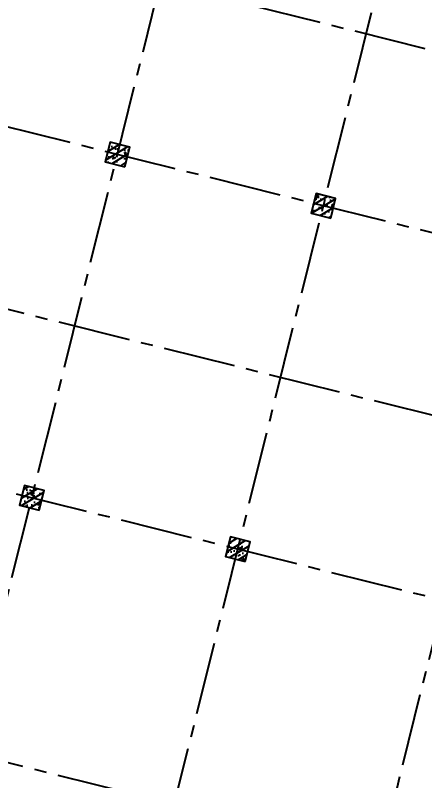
# Model space of a CAD drawing. Extents: x 138868 to 1251000, y -188972 to 132579.
# Drawn here: x 704455 to 720658, y 65179 to 95453 of the extents above; entities that cross this region are included whole.
import ezdxf

# ---------------------------------------------------------------- set-up
doc = ezdxf.new("R2010")
doc.units = 0
doc.linetypes.add('CENTER2', pattern=[28.575000000000003, 19.05, -3.175, 3.175, -3.175])
doc.layers.get('0').update_dxf_attribs({"color": 8})
doc.layers.get('Defpoints').update_dxf_attribs({"color": 8})
for name, color, linetype in [('#幕墙线-平面', 8, 'Continuous'), ('#标注', 8, 'Continuous'), ('#结构边线+内凹外凸边线', 8, 'Continuous'), ('#轴线', 8, 'CENTER2'), ('COLUMN', 8, 'Continuous'), ('CURTWALL', 8, 'Continuous'), ('建-填充', 8, 'Continuous')]:
    doc.layers.add(name, color=color, linetype=linetype)
doc.styles.add('JHZX', font='jrs.shx', dxfattribs={"width": 0.6, "bigfont": 'jhz.shx'})
doc.dimstyles.new('JZBZ-300', dxfattribs={"dimscale": 300, "dimtxt": 3, "dimasz": 1.5, "dimexe": 1, "dimexo": 1, "dimgap": 0.5, "dimtad": 1, "dimdec": 0, "dimdsep": 46, "dimtxsty": 'JHZX', "dimblk1": 'ARCHTICK', "dimblk2": 'ARCHTICK', "dimsah": 1, "dimcen": 0, "dimclrd": 1, "dimclre": 1, "dimclrt": 2, "dimadec": 1, "dimazin": 2, "dimtfac": 1, "dimtdec": 0, "dimtix": 1, "dimtmove": 0, "dimatfit": 3, "dimfxl": 1, "dimtolj": 1, "dimlwd": -1, "dimlwe": -1, "dimarcsym": 1})

# ---------------------------------------------------------------- blocks, each defined once
blk = doc.blocks.new('_FZH')
at = {"layer": '建-填充', "ltscale": 300}
h = blk.add_hatch(dxfattribs=at)
h.set_pattern_fill('钢筋混凝土', color=256, scale=0.1249999999999999, angle=-90.00000000000001)
h.set_pattern_definition([(315, (-0.5000000000000284, 0.5), (0.2209708691207961, 0.2209708691207959), []), (320, (-0.5000000000000284, 0.5), (-0.07844016872824407, -0.8965752282509413), [0.09374999999999993, -1.031249999999999]), (265, (-0.5000000000000284, 0.5), (0.9402401671250143, 0.1734391670162496), [0.07499999999999994, -0.8249999999999994]), (10.45139999999998, (-0.5065366750000067, 0.4252853999999786), (0.8617994275761914, -0.7231367271425267), [0.07967523749999997, -0.8764276399999996]), (316.1842, (-0.2500000000000284, 0.5), (-0.2068987679112728, -1.334051310782055), [0.1406249999999999, -1.546874999999999]), (6.635599999999983, (-0.2672416337500465, 0.3888290687499705), (1.217647338625552, -1.168328381935879), [0.1195128599999999, -1.314641249999999]), (261.1841999999999, (-0.2500000000000284, 0.5), (1.217648251156655, -1.168327431417034), [0.1124999999999999, -1.237499999999999]), (291, (-0.3125000000000284, 0.375), (-0.5032736133316734, -0.7461338151480765), [0.09374999999999993, -1.031249999999999]), (236, (-0.3125000000000284, 0.375), (0.9064375563085658, -0.3041441649019772), [0.07499999999999994, -0.8249999999999994]), (341.4514, (-0.3544395075000182, 0.3128222087499921), (0.4031631208874401, -1.050278285726862), [0.07967523749999997, -0.8764276399999996]), (307.5, (-0.5000000000000284, 0.5), (0.4161173172891392, -0.01519981914661343), [0, -0.8149999999999995, 0, -0.8374999999999995, 0, -0.8281249999999994]), (277.5, (-0.5000000000000284, 0.5), (0.49301463985295, -0.3288369218026856), [0, -0.4774999999999997, 0, -0.7962499999999995, 0, -0.3156249999999998]), (237.5, (-0.5000000000000284, 0.7787500000000023), (-0.02819358966797485, -0.6672780452155109), [0, -0.3124999999999999, 0, -0.9749999999999995, 0, -1.293749999999999]), (227.5, (-0.5000000000000284, 0.9037500000000023), (0.1251312279153969, -0.7289827116779823), [0, -0.4062499999999997, 0, -0.6474999999999995, 0, -0.9187499999999994])])
h.paths.add_polyline_path([(-0.5000000000000284, 0.5), (-0.5000000000000284, -0.5), (0.4999999999999716, -0.5), (0.4999999999999716, 0.5)])
at = {"layer": '#结构边线+内凹外凸边线'}
blk.add_lwpolyline([(-0.5000000000000284, -0.5), (0.4999999999999716, -0.5), (0.4999999999999716, 0.5), (-0.5000000000000284, 0.5)], close=True, dxfattribs=at)
blk = doc.blocks.new('_ARCHTICK')
at = {"color": 0, "linetype": 'ByBlock', "const_width": 0.15}
blk.add_lwpolyline([(-0.5, -0.5), (0.5, 0.5)], dxfattribs=at)
blk = doc.blocks.new('*D3303')
at = {"layer": '#标注', "ltscale": 300, "transparency": 16777216}
for p, q in [((619690.8966844854, 99692.36909648812), (618493.7441984474, 101943.8854600347)), ((772030.3676290057, 79636.49725693118), (773769.463448728, 81501.44919732271))]:
    blk.add_line(p, q, dxfattribs=at)
blk.add_arc((681801.9844985382, -17121.59754685307), 134550.0001244253, 46.99999999366518, 117.9999999999996, dxfattribs=at)
at = {"layer": 'Defpoints', "color": 0, "ltscale": 300, "transparency": 16777216}
for p in [(726346.5674255104, 109840.9271025289), (619831.7381533211, 99427.48481863046), (771825.7681209628, 79417.09114646805), (681801.9844985382, -17121.59754685307)]:
    blk.add_point(p, dxfattribs=at)
at = {"layer": '#标注', "ltscale": 300, "transparency": 16777216, "xscale": 450, "yscale": 450, "zscale": 450}
for p, rotation in [((618634.5856672832, 101679.001182177), 207.9999999999996), ((773564.8639406849, 81282.0430868596), 316.9999999936652)]:
    blk.add_blockref('_ARCHTICK', p, dxfattribs=dict(at, rotation=rotation))
at = {"layer": '#标注', "ltscale": 300, "transparency": 16777216, "insert": (699442.5994007268, 116872.1755902029), "char_height": 900, "attachment_point": 5, "rotation": 352.4999999968324, "style": 'JHZX'}
blk.add_mtext('\\A1;71°', dxfattribs=at)
blk = doc.blocks.new('*D3304')
at = {"layer": '#标注', "ltscale": 300, "transparency": 16777216}
for p, q in [((747351.1665590552, 97798.35182484536), (748020.0357641212, 98971.00437009742)), ((772030.3676290058, 79636.49725693109), (772951.0654165562, 80623.82475547021))]:
    blk.add_line(p, q, dxfattribs=at)
blk.add_arc((681801.9844985381, -17121.59754685324), 133350.0001244256, 46.99999999366514, 60.29999991711373, dxfattribs=at)
at = {"layer": 'Defpoints', "color": 0, "ltscale": 300, "transparency": 16777216}
for p in [(747202.5289581486, 97537.762370729), (764935.6845109796, 87142.54036942992), (771825.7681209629, 79417.09114646801), (681801.9844985381, -17121.59754685324)]:
    blk.add_point(p, dxfattribs=at)
at = {"layer": '#标注', "ltscale": 300, "transparency": 16777216, "xscale": 450, "yscale": 450, "zscale": 450}
for p, rotation in [((747871.3981632144, 98710.414915981), 150.2999999171138), ((772746.4659085132, 80404.41864500713), 316.9999999936651)]:
    blk.add_blockref('_ARCHTICK', p, dxfattribs=dict(at, rotation=rotation))
at = {"layer": '#标注', "ltscale": 300, "transparency": 16777216, "insert": (761196.32746777, 90763.25235255389), "char_height": 900, "attachment_point": 5, "rotation": 323.64999995538943, "style": 'JHZX'}
blk.add_mtext('\\A1;13.3°', dxfattribs=at)
blk = doc.blocks.new('*D3305')
at = {"layer": '#标注', "ltscale": 300, "transparency": 16777216}
for p, q in [((713808.2513159963, 111248.5271582599), (714134.8458755375, 112558.4263906635)), ((747351.1665590551, 97798.35182484557), (748020.0357641212, 98971.0043700982))]:
    blk.add_line(p, q, dxfattribs=at)
blk.add_arc((681801.9844985381, -17121.59754685304), 133350.0001244262, 60.29999991711374, 75.99999999999899, dxfattribs=at)
at = {"layer": 'Defpoints', "color": 0, "ltscale": 300, "transparency": 16777216}
for p in [(713735.6747473164, 110957.4384403771), (737030.7245299306, 104253.8893017249), (747202.5289581484, 97537.76237072906), (681801.9844985381, -17121.59754685304)]:
    blk.add_point(p, dxfattribs=at)
at = {"layer": '#标注', "ltscale": 300, "transparency": 16777216, "xscale": 450, "yscale": 450, "zscale": 450}
for p, rotation in [((714062.2693068574, 112267.3376727807), 165.999999999999), ((747871.3981632147, 98710.41491598173), 330.2999999171137)]:
    blk.add_blockref('_ARCHTICK', p, dxfattribs=dict(at, rotation=rotation))
at = {"layer": '#标注', "ltscale": 300, "transparency": 16777216, "insert": (731655.221141472, 107205.6212330963), "char_height": 900, "attachment_point": 5, "rotation": 338.1499999585564, "style": 'JHZX'}
blk.add_mtext('\\A1;15.7°', dxfattribs=at)
blk = doc.blocks.new('*D3306')
at = {"layer": '#标注', "ltscale": 300, "transparency": 16777216}
for p, q in [((681801.9844985388, 115178.402575583), (681801.9844985389, 116528.4025775727)), ((713808.2513159964, 111248.5271582599), (714134.8458755373, 112558.4263906631))]:
    blk.add_line(p, q, dxfattribs=at)
blk.add_arc((681801.9844985381, -17121.59754685307), 133350.0001244258, 75.99999999999899, 89.9999999999997, dxfattribs=at)
at = {"layer": 'Defpoints', "color": 0, "ltscale": 300, "transparency": 16777216}
for p in [(681801.9844985388, 114878.4025755831), (703428.4105648465, 114463.0528831377), (713735.6747473165, 110957.4384403771), (681801.9844985381, -17121.59754685307)]:
    blk.add_point(p, dxfattribs=at)
at = {"layer": '#标注', "ltscale": 300, "transparency": 16777216, "xscale": 450, "yscale": 450, "zscale": 450}
for p, rotation in [((681801.9844985389, 116228.4025775728), 179.9999999999997), ((714062.2693068574, 112267.3376727803), 345.999999999999)]:
    blk.add_blockref('_ARCHTICK', p, dxfattribs=dict(at, rotation=rotation))
at = {"layer": '#标注', "ltscale": 300, "transparency": 16777216, "insert": (698126.3830628227, 115829.9595890002), "char_height": 900, "attachment_point": 5, "rotation": 352.9999999999993, "style": 'JHZX'}
blk.add_mtext('\\A1;14°', dxfattribs=at)

msp = doc.modelspace()

# ---------------------------------------------------------------- linework, layer by layer
at = {"layer": '#幕墙线-平面', "ltscale": 500}
msp.add_lwpolyline([(761785.7021367899, 80236.5293820416, 0.2860734634963688), (629644.3737756824, 97576.19508340204, 0.4324632496480859), (625892.3873621356, 86538.02304446994), (640625.2731387625, 58829.49485344224, 0.3897332674103929), (650836.5475836173, 55230.53932774154, -0.2739152575343032), (730366.7564053333, 44807.01384322852, 0.3893999561442285), (741154.2845651149, 45646.18442381307), (762558.2004719381, 68599.07411428931, 0.4327152502695922)], format="xyb", close=True, dxfattribs=at)
at = {"layer": '#幕墙线-平面'}
msp.add_lwpolyline([(761595.2647135956, 80004.72431771568, 0.2860734634963688), (629768.5585628725, 97303.10510073969, 0.432463249648085), (626157.271639935, 86678.86451341532), (640890.1574166203, 58970.33632227796, 0.3897332674103919), (650718.5090697638, 55506.34162876027, -0.2739152575343032), (730551.8826010458, 45043.08224785113, 0.3893999561442295), (740934.8784545397, 45850.78393173584), (762338.7943614523, 68803.67362230801, 0.4327152502695888), (761595.2647205242, 80004.72431202367)], format="xyb", dxfattribs=at)
at = {"layer": '#轴线', "ltscale": 150}
for p, q in [((698102.9527468085, 48258.01495860034), (712284.1433597025, 105135.6638836287)), ((708532.0701930942, 55364.97021248558), (720434.6274604192, 103103.5199605919)), ((741468.4455689988, 88944.3922311911), (690886.151725139, 101555.9745345077)), ((716682.5542938132, 53332.82628944836), (728585.111561138, 101071.3760375545)), ((748212.8874651808, 80048.5183661987), (689192.6984016527, 94763.9042328361)), ((738081.5389762865, 75360.2518455938), (687499.2451324551, 87971.83414890448)), ((736388.0857070889, 68568.18176166201), (685805.7918632571, 81179.76406497252)), ((733872.0980471694, 58477.10642612516), (683289.8042033087, 71088.68872944138))]:
    msp.add_line(p, q, dxfattribs=at)
msp.add_arc((681801.9845202183, -17121.59760284243), 124899.9999998406, 45.62366798156813, 118.9562780656252, dxfattribs=at)
at = {"layer": 'CURTWALL'}
msp.add_lwpolyline([(627737.8805416012, 96357.75140379427, -0.2908992325011202), (761595.2648710769, 80004.72431165114, -0.4327152502716877), (762338.7945111117, 68803.6736218388), (740934.8786046377, 45850.78393173695, -0.3893999561661724), (730551.8827509871, 45043.08224797505, 0.2739152575397938), (650718.5092216709, 55506.34162953566, -0.3897332673818215), (640890.1575669281, 58970.33632188418), (626157.271790033, 86678.86451341637, -0.432463249619753), (629768.5587127474, 97303.10510063928, -0.08556401828085222), (671084.7853147958, 108120.6941065352)], format="xyb", dxfattribs=at)

# ---------------------------------------------------------------- block references
at = {"layer": 'COLUMN'}
for p, xscale, yscale, zscale, rotation in [((708498.065699588, 89950.53579156351), 799.9999999993097, 799.9999999993097, 799.9999999993097, 76.00000000003097), ((716648.5498003056, 87918.39186852553), 800.0000000004376, 800.0000000004376, 800.0000000004376, 75.99999999989645), ((705111.1591068744, 76366.39540596673), 799.9999999992525, 799.9999999992525, 799.9999999992525, 75.9999999999612), ((713261.6432075934, 74334.2514829294), 799.9999999993659, 799.9999999993659, 799.9999999993659, 76.0000000000148)]:
    msp.add_blockref('_FZH', p, dxfattribs=dict(at, xscale=xscale, yscale=yscale, zscale=zscale, rotation=rotation))

# ---------------------------------------------------------------- dimensions: what is measured, and where the dimension line sits
at = {"layer": '#标注', "ltscale": 300}
for base, center, p1, p2, picture, middle in [((726346.5674255104, 109840.9271025289), (681801.9844985381, -17121.59754685307), (771825.7681209627, 79417.09114646801), (619831.738153321, 99427.48481863044), '*D3303', (699442.599400727, 116872.175590203)), ((703428.4105648465, 114463.0528831377), (681801.9844985381, -17121.59754685307), (713735.6747473164, 110957.4384403771), (681801.9844985388, 114878.402575583), '*D3306', (698126.3830628226, 115829.9595890002)), ((737030.7245299306, 104253.8893017249), (681801.9844985381, -17121.59754685307), (747202.5289581483, 97537.76237072906), (713735.6747473164, 110957.4384403771), '*D3305', (731655.221141472, 107205.6212330963)), ((764935.6845109796, 87142.54036942992), (681801.9844985381, -17121.59754685318), (771825.7681209629, 79417.09114646801), (747202.5289581486, 97537.76237072906), '*D3304', (761196.3274677699, 90763.25235255389))]:
    dim = msp.add_angular_dim_3p(base=base, center=center, p1=p1, p2=p2, dimstyle='JZBZ-300', override={"dimclrd": 256, "dimclre": 256, "dimclrt": 256}, dxfattribs=at)
    dim.commit()
    dim.dimension.update_dxf_attribs({"geometry": picture, "text_midpoint": middle})

doc.saveas('drawing.dxf')
